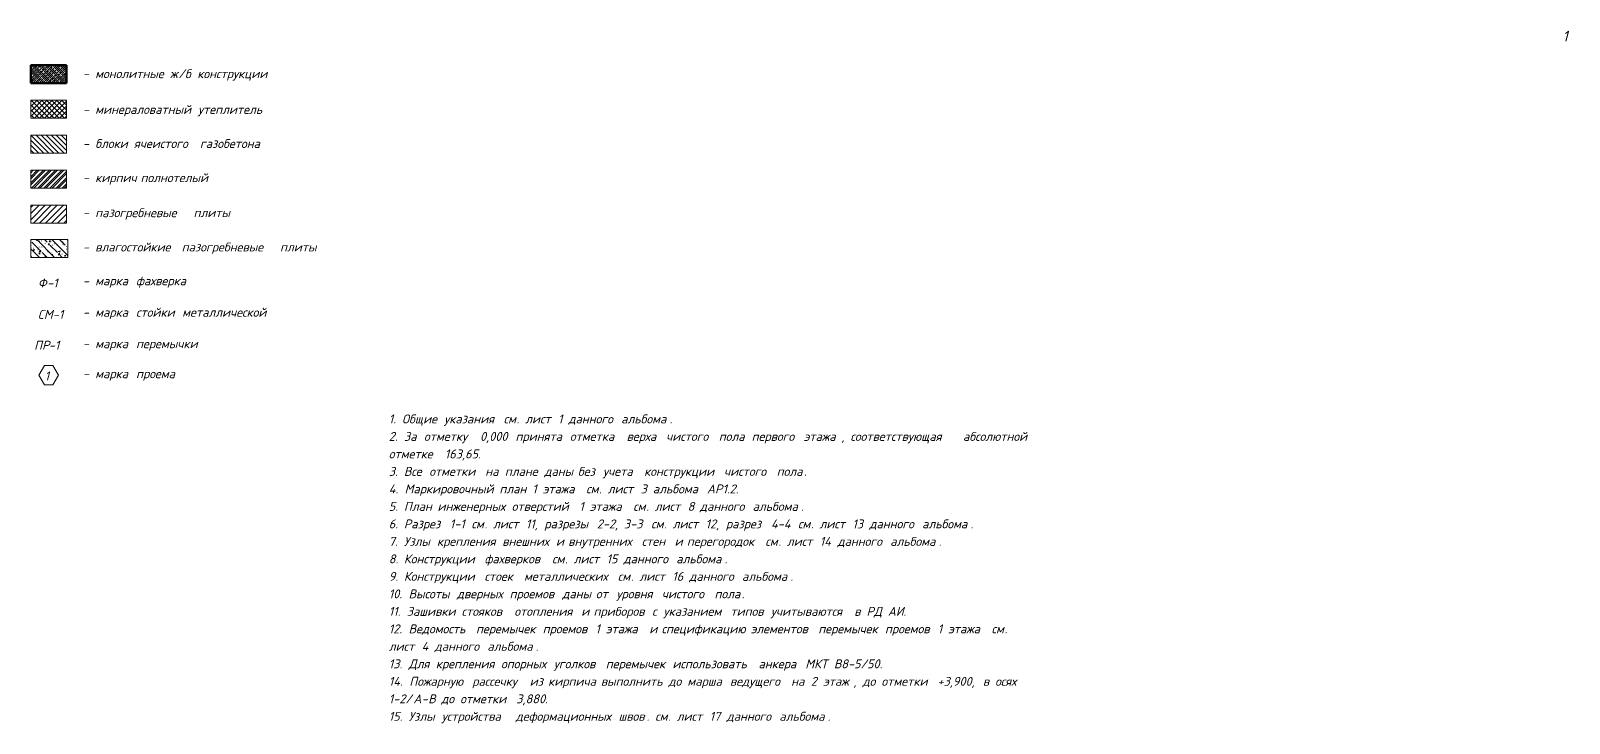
# Model space of a CAD drawing. Header units: millimetres. Extents: x 12986 to 523328, y -9759 to 30092.
# Drawn here: x 12986 to 56033, y -594 to 18781 of the extents above; entities that cross this region are included whole.
import ezdxf

# ---------------------------------------------------------------- set-up
doc = ezdxf.new("R2010")
doc.units = ezdxf.units.MM
doc.linetypes.add('01 Штриховая _4 мм_', pattern=[600, 350, -250])
for name, color, linetype, lineweight in [('A-DETL-1', 7, 'Continuous', 50), ('A-DETL-2', 7, 'Continuous', 5), ('A-DETL-3', 7, 'Continuous', 13), ('A-DETL-GENF-1', 7, 'Continuous', 5), ('G-ANNO-SYMB-1', 7, '01 Штриховая _4 мм_', 9), ('G-ANNO-TEXT', 7, 'Continuous', 9)]:
    doc.layers.add(name, color=color, linetype=linetype, lineweight=lineweight)
for name, color, linetype, lineweight, true_color in [('A-DETL-GENF-2', 7, 'Continuous', 5, 0xce0000), ('A-DETL-GENF-3', 7, 'Continuous', 5, 0x008000), ('A-DETL-GENF-4', 7, 'Continuous', 5, 0x0070df)]:
    doc.layers.add(name, color=color, linetype=linetype, lineweight=lineweight, true_color=true_color)
doc.styles.add('ISOCPEUR_I', font='isocpeui.ttf', dxfattribs={"height": 250})
doc.styles.add('ISOCPEUR_I_2', font='isocpeui.ttf', dxfattribs={"height": 300})

msp = doc.modelspace()

# ---------------------------------------------------------------- hatches: boundary and pattern name
at = {"layer": 'A-DETL-GENF-1'}
h = msp.add_hatch(dxfattribs=at)
h.set_pattern_fill('FP_1', color=256, style=0, pattern_type=2)
h.set_pattern_definition([(45, (0, 0), (-57.02463, 57.02463), []), (45, (57.025, 0), (-57.02463, 57.02463), [100.806, -20.161, 3.353, -16.808])])
h.paths.add_polyline_path([(13985.76617, 17318.59982), (13985.76617, 17818.59982), (12985.76617, 17818.59982), (12985.76617, 17318.59982)], flags=0)
h = msp.add_hatch(dxfattribs=at)
h.set_pattern_fill('FP_2', color=256, style=0, pattern_type=2)
h.set_pattern_definition([(45, (0, 0), (-70.7107, 70.7107), []), (135, (0, 0), (-70.7107, -70.7107), [])])
h.paths.add_polyline_path([(13985.76617, 16338.59982), (13985.76617, 16838.59982), (12985.76617, 16838.59982), (12985.76617, 16338.59982)], flags=0)
h = msp.add_hatch(dxfattribs=at)
h.set_pattern_fill('FP_4', color=256, style=0, pattern_type=2)
h.set_pattern_definition([(45, (0, 0), (-85.5366, 85.5366), []), (45, (57.02, 0), (-85.5366, 85.5366), [])])
h.paths.add_polyline_path([(13985.76617, 14378.59982), (13985.76617, 14878.59982), (12985.76617, 14878.59982), (12985.76617, 14378.59982)], flags=0)
at = {"layer": 'A-DETL-GENF-2'}
h = msp.add_hatch(dxfattribs=at)
h.set_pattern_fill('FP_3', color=256, style=0, pattern_type=2)
h.set_pattern_definition([(135, (0, 0), (-70.7107, -70.7107), [])])
h.paths.add_polyline_path([(13985.76617, 15358.59982), (13985.76617, 15858.59982), (12985.76617, 15858.59982), (12985.76617, 15358.59982)], flags=0)
at = {"layer": 'A-DETL-GENF-3'}
h = msp.add_hatch(dxfattribs=at)
h.set_pattern_fill('FP_5', color=256, style=0, pattern_type=2)
h.set_pattern_definition([(45, (0, 0), (-84.8528, 84.8528), [])])
h.paths.add_polyline_path([(13985.76617, 13398.59982), (13985.76617, 13898.59982), (12985.76617, 13898.59982), (12985.76617, 13398.59982)], flags=0)
at = {"layer": 'A-DETL-GENF-4'}
h = msp.add_hatch(dxfattribs=at)
h.set_pattern_fill('FP_6', color=256, style=0, pattern_type=2)
h.set_pattern_definition([(135, (0, 0), (-212.132, -212.132), [300, -50, 10, -50]), (135, (0, 212), (-212.132, -212.132), []), (50, (0, 0), (358.6306, -31.376), [37.5, -412.5]), (355, (0, 0), (-69.376, 376.096), [30, -330]), (100.451, (29.9, -2.6), (289.257, 344.7173), [31.87, -350.571]), (46.184, (0, 100), (533.62, -82.761), [56.25, -618.75]), (96.636, (44.47, 93.1), (467.328, 487.062), [47.805, -525.856]), (351.184, (0, 100), (467.333, 487.058), [45, -495]), (21, (50, 75), (298.454, -201.3095), [37.5, -412.5]), (326, (50, 75), (121.657, 362.575), [30, -330]), (71.451, (74.87, 58.22), (420.112, 161.262), [31.87, -350.571]), (37.5, (0, 0), (6.0799, 166.4469), [3.353, -322.647, 3.353, -331.647, -331.25]), (37.5, (0, 0), (6.0799, 166.4469), [-661, 3.353, -327.897]), (7.5, (0, 0), (131.5348, 197.2059), [3.353, -187.647, 3.353, -315.147, -126.25]), (7.5, (0, 0), (131.5348, 197.2059), [-509.5, 3.353, -122.897]), (327.5, (-111.5, 0), (266.9112, -11.2774), [3.353, -121.647, 3.353, -386.647, -517.5]), (327.5, (-111.5, 0), (266.9112, -11.2774), [-515, 3.353, -514.147]), (317.5, (-161.5, 0), (291.593, 50.0525), [3.353, -159.147, 3.353, -255.647, -367.5]), (317.5, (-161.5, 0), (291.593, 50.0525), [-421.5, 3.353, -364.147])])
h.paths.add_polyline_path([(14024.66245, 12438.59982), (14024.66245, 12938.59982), (12985.76617, 12938.59982), (12985.76617, 12438.59982)], flags=0)

# ---------------------------------------------------------------- linework, layer by layer
at = {"layer": 'A-DETL-1'}
for p, q in [((13985.76617, 17818.59982), (12985.76617, 17818.59982)), ((12985.76617, 17818.59982), (12985.76617, 17318.59982)), ((13985.76617, 17318.59982), (13985.76617, 17818.59982)), ((12985.76617, 17318.59982), (13985.76617, 17318.59982))]:
    msp.add_line(p, q, dxfattribs=at)
at = {"layer": 'A-DETL-2'}
for p, q in [((13985.76617, 16838.59982), (12985.76617, 16838.59982)), ((12985.76617, 16838.59982), (12985.76617, 16338.59982)), ((13985.76617, 16338.59982), (13985.76617, 16838.59982)), ((12985.76617, 16338.59982), (13985.76617, 16338.59982)), ((13370.29612, 9411.57399), (13214.41155, 9141.57399)), ((13214.41155, 9141.57399), (13370.29612, 8871.57399)), ((13601.23623, 9411.57399), (13370.29612, 9411.57399)), ((13757.1208, 9141.57399), (13601.23623, 9411.57399)), ((13601.23623, 8871.57399), (13757.1208, 9141.57399)), ((13370.29612, 8871.57399), (13601.23623, 8871.57399))]:
    msp.add_line(p, q, dxfattribs=at)
at = {"layer": 'A-DETL-3'}
for p, q in [((13985.76617, 15858.59982), (12985.76617, 15858.59982)), ((12985.76617, 15858.59982), (12985.76617, 15358.59982)), ((13985.76617, 15358.59982), (13985.76617, 15858.59982)), ((12985.76617, 15358.59982), (13985.76617, 15358.59982)), ((13985.76617, 14878.59982), (12985.76617, 14878.59982)), ((12985.76617, 14878.59982), (12985.76617, 14378.59982)), ((13985.76617, 14378.59982), (13985.76617, 14878.59982)), ((12985.76617, 14378.59982), (13985.76617, 14378.59982)), ((13985.76617, 13898.59982), (12985.76617, 13898.59982)), ((12985.76617, 13898.59982), (12985.76617, 13398.59982)), ((13985.76617, 13398.59982), (13985.76617, 13898.59982)), ((12985.76617, 13398.59982), (13985.76617, 13398.59982)), ((14024.66245, 12938.59982), (12985.76617, 12938.59982)), ((12985.76617, 12938.59982), (12985.76617, 12438.59982)), ((14024.66245, 12438.59982), (14024.66245, 12938.59982)), ((12985.76617, 12438.59982), (14024.66245, 12438.59982))]:
    msp.add_line(p, q, dxfattribs=at)

# ---------------------------------------------------------------- texts
at = {"layer": 'G-ANNO-SYMB-1', "insert": (55844.8667, 18780.91754), "char_height": 300, "width": 184.388125, "attachment_point": 1, "style": 'ISOCPEUR_I_2'}
msp.add_mtext('\\fISOCPEUR|b0|i1|c204|p34|;1', dxfattribs=at)
at = {"layer": 'G-ANNO-TEXT', "char_height": 250, "attachment_point": 1, "style": 'ISOCPEUR_I'}
for s, insert, width in [('\\fISOCPEUR|b0|i1|c204|p34|; ', (16725.59307, 17704.22396), 192.405), ('\\fISOCPEUR|b0|i1|c204|p34|;/', (17115.85349, 17704.22396), 224.4725), ('\\fISOCPEUR|b0|i1|c204|p34|;б', (17301.06182, 17704.22396), 224.4725), ('\\fISOCPEUR|b0|i1|c204|p34|; ', (17486.27016, 17704.22396), 192.405), ('- ', (14443.56182, 17704.22396), 416.8775), ('монолитные', (14787.52016, 17704.22396), 2348.944375), ('\\fISOCPEUR|b0|i1|c204|p34|;ж', (16884.34307, 17704.22396), 280.590625), ('конструкции', (17645.02016, 17704.22396), 2517.29875), ('- ', (14443.56182, 16704.22396), 416.8775), ('минераловатный', (14787.52016, 16704.22396), 3294.935625), ('\\fISOCPEUR|b0|i1|c204|p34|; ', (17506.11391, 16704.22396), 192.405), ('утеплитель', (17664.86391, 16704.22396), 2356.96125), ('- ', (14443.56182, 15750.80449), 416.8775), ('блоки', (14787.52016, 15750.80449), 1122.3625), ('\\fISOCPEUR|b0|i1|c204|p34|; ', (15713.56182, 15750.80449), 192.405), ('ячеистого', (15872.31182, 15750.80449), 2044.303125), ('\\fISOCPEUR|b0|i1|c204|p34|; ', (17559.03057, 15750.80449), 192.405), ('газобетона', (17717.78057, 15750.80449), 2332.910625), ('- ', (14443.56182, 14794.89909), 416.8775), ('кирпич', (14787.52016, 14794.89909), 1346.835), ('\\fISOCPEUR|b0|i1|c204|p34|; ', (15898.77016, 14794.89909), 192.405), ('полнотелый', (16057.52016, 14794.89909), 2324.89375), ('пазогребневые', (14787.52016, 13814.89909), 2950.21), ('- ', (14443.56182, 13814.89909), 416.8775), ('плиты', (17539.18682, 13814.89909), 1202.53125), ('- ', (14443.56182, 12854.89909), 416.8775), ('влагостойкие', (14787.52016, 12854.89909), 2741.77125), ('\\fISOCPEUR|b0|i1|c204|p34|; ', (17049.70766, 12854.89909), 192.405), ('пазогребневые', (17208.45766, 12854.89909), 2950.21), ('плиты', (19960.12432, 12854.89909), 1202.53125), ('\\fISOCPEUR|b0|i1|c204|p34|;Ф', (13185.5335, 11849.19897), 312.658125), ('-1', (13443.50225, 11849.19897), 384.81), ('- ', (14443.56182, 11909.19897), 416.8775), ('марка', (14787.52016, 11909.19897), 1194.514375), ('\\fISOCPEUR|b0|i1|c204|p34|; ', (15773.09307, 11909.19897), 192.405), ('фахверка', (15931.84307, 11909.19897), 1899.999375), ('СМ', (13185.5335, 10969.19897), 505.063125), ('-1', (13602.25225, 10969.19897), 384.81), ('- ', (14443.56182, 11029.19897), 416.8775), ('марка', (14787.52016, 11029.19897), 1194.514375), ('\\fISOCPEUR|b0|i1|c204|p34|; ', (15773.09307, 11029.19897), 192.405), ('стойки', (15931.84307, 11029.19897), 1370.885625), ('\\fISOCPEUR|b0|i1|c204|p34|; ', (17062.93682, 11029.19897), 192.405), ('металлической', (17221.68682, 11029.19897), 2990.294375), ('ПР', (13080.26639, 10109.19897), 497.04625), ('-1', (13490.37056, 10109.19897), 384.81), ('- ', (14443.56182, 10149.19897), 416.8775), ('марка', (14787.52016, 10149.19897), 1194.514375), ('\\fISOCPEUR|b0|i1|c204|p34|; ', (15773.09307, 10149.19897), 192.405), ('перемычки', (15931.84307, 10149.19897), 2068.35375), ('\\fISOCPEUR|b0|i1|c204|p34|;1', (13375.32225, 9249.19897), 160.3375), ('- ', (14443.56182, 9309.19897), 416.8775), ('марка', (14787.52016, 9309.19897), 1194.514375), ('\\fISOCPEUR|b0|i1|c204|p34|; ', (15773.09307, 9309.19897), 192.405), ('проема', (15931.84307, 9309.19897), 1394.93625), ('1. ', (23002.76182, 8045.09167), 448.945), ('Общие', (23373.17849, 8045.09167), 1234.59875), ('\\fISOCPEUR|b0|i1|c204|p34|; ', (24391.82432, 8045.09167), 192.405), ('указания', (24550.57432, 8045.09167), 1827.8475), ('\\fISOCPEUR|b0|i1|c204|p34|; ', (26058.69932, 8045.09167), 192.405), ('см', (26217.44932, 8045.09167), 440.928125), ('. ', (26581.25141, 8045.09167), 288.6075), ('лист', (26819.37641, 8045.09167), 921.940625), (' 1 ', (27580.05349, 8045.09167), 545.1475), ('данного', (28029.84516, 8045.09167), 1595.358125), ('\\fISOCPEUR|b0|i1|c204|p34|; ', (29346.14724, 8045.09167), 192.405), ('альбома', (29504.89724, 8045.09167), 1643.459375), ('\\fISOCPEUR|b0|i1|c204|p34|;.', (30860.88682, 8045.09167), 96.2025), ('2. ', (23002.76182, 7555.61251), 513.08), ('За', (23426.09516, 7555.61251), 489.029375), ('\\fISOCPEUR|b0|i1|c204|p34|; ', (23829.58474, 7555.61251), 192.405), ('отметку', (23988.33474, 7555.61251), 1707.594375), (' 0,000 ', (25397.24099, 7555.61251), 1394.93625), ('принята', (26548.17849, 7555.61251), 1651.47625), ('\\fISOCPEUR|b0|i1|c204|p34|; ', (27910.78266, 7555.61251), 192.405), ('отметка', (28069.53266, 7555.61251), 1731.645), ('\\fISOCPEUR|b0|i1|c204|p34|; ', (29498.28266, 7555.61251), 192.405), ('верха', (29657.03266, 7555.61251), 1146.413125), ('\\fISOCPEUR|b0|i1|c204|p34|; ', (30602.91807, 7555.61251), 192.405), ('чистого', (30761.66807, 7555.61251), 1595.358125), ('\\fISOCPEUR|b0|i1|c204|p34|; ', (32077.97016, 7555.61251), 192.405), ('пола', (32236.72016, 7555.61251), 921.940625), ('\\fISOCPEUR|b0|i1|c204|p34|; ', (32997.39724, 7555.61251), 192.405), ('первого', (33156.14724, 7555.61251), 1571.3075), ('\\fISOCPEUR|b0|i1|c204|p34|; ', (34452.60557, 7555.61251), 192.405), ('этажа', (34611.35557, 7555.61251), 1282.7), (', ', (35669.68891, 7555.61251), 304.64125), ('соответствующая', (35921.04307, 7555.61251), 3623.6275), ('\\fISOCPEUR|b0|i1|c204|p34|; ', (38910.83474, 7555.61251), 192.405), ('абсолютной', (39069.58474, 7555.61251), 2332.910625), ('\\fISOCPEUR|b0|i1|c204|p34|; ', (40994.42849, 7555.61251), 192.405), ('отметке', (23002.76182, 7066.13334), 1707.594375), (' 163,65.', (24411.66807, 7066.13334), 1459.07125), ('3. ', (23002.76182, 6576.65417), 513.08), ('Все', (23426.09516, 6576.65417), 665.400625), ('\\fISOCPEUR|b0|i1|c204|p34|; ', (23975.10557, 6576.65417), 192.405), ('отметки', (24133.85557, 6576.65417), 1707.594375), ('\\fISOCPEUR|b0|i1|c204|p34|; ', (25542.76182, 6576.65417), 192.405), ('на', (25701.51182, 6576.65417), 472.995625), ('\\fISOCPEUR|b0|i1|c204|p34|; ', (26091.77224, 6576.65417), 192.405), ('плане', (26250.52224, 6576.65417), 1146.413125), ('\\fISOCPEUR|b0|i1|c204|p34|; ', (27196.40766, 6576.65417), 192.405), ('даны', (27355.15766, 6576.65417), 945.99125), ('\\fISOCPEUR|b0|i1|c204|p34|; ', (28135.67849, 6576.65417), 192.405), ('без', (28294.42849, 6576.65417), 657.38375), ('\\fISOCPEUR|b0|i1|c204|p34|; ', (28836.82432, 6576.65417), 192.405), ('учета', (28995.57432, 6576.65417), 1202.53125), ('\\fISOCPEUR|b0|i1|c204|p34|; ', (29987.76182, 6576.65417), 192.405), ('конструкции', (30146.51182, 6576.65417), 2517.29875), ('\\fISOCPEUR|b0|i1|c204|p34|; ', (32223.49099, 6576.65417), 192.405), ('чистого', (32382.24099, 6576.65417), 1595.358125), ('\\fISOCPEUR|b0|i1|c204|p34|; ', (33698.54307, 6576.65417), 192.405), ('пола', (33857.29307, 6576.65417), 921.940625), ('4. ', (23002.76182, 6087.17501), 537.130625), ('Маркировочный', (23445.93891, 6087.17501), 3022.361875), ('\\fISOCPEUR|b0|i1|c204|p34|; ', (25939.63682, 6087.17501), 192.405), (' 1 ', (26859.06391, 6087.17501), 545.1475), ('\\fISOCPEUR|b0|i1|c204|p34|; ', (28367.18891, 6087.17501), 192.405), (' 3 ', (29888.54307, 6087.17501), 609.2825), ('альбома', (30391.25141, 6087.17501), 1643.459375), ('\\fISOCPEUR|b0|i1|c204|p34|; ', (31747.24099, 6087.17501), 192.405), ('АР', (31905.99099, 6087.17501), 529.11375), ('1.2.', (32342.55349, 6087.17501), 577.215), ('\\fISOCPEUR|b0|i1|c204|p34|;.', (34617.97016, 6576.65417), 96.2025), ('5. ', (23002.76182, 5597.69584), 513.08), ('План', (23426.09516, 5597.69584), 945.99125), ('\\fISOCPEUR|b0|i1|c204|p34|; ', (24206.61599, 5597.69584), 192.405), ('план', (26098.38682, 6087.17501), 921.940625), ('\\fISOCPEUR|b0|i1|c204|p34|; ', (26283.59516, 5597.69584), 192.405), ('отверстий', (26442.34516, 5597.69584), 2100.42125), ('этажа', (27308.85557, 6087.17501), 1282.7), (' 1 ', (28175.36599, 5597.69584), 545.1475), ('см', (28525.93891, 6087.17501), 440.928125), ('. ', (28889.74099, 6087.17501), 288.6075), ('лист', (29127.86599, 6087.17501), 921.940625), ('\\fISOCPEUR|b0|i1|c204|p34|; ', (29683.49099, 5597.69584), 192.405), (' 8 ', (31204.84516, 5597.69584), 609.2825), ('\\fISOCPEUR|b0|i1|c204|p34|; ', (33023.85557, 5597.69584), 192.405), ('альбома', (33182.60557, 5597.69584), 1643.459375), ('инженерных', (24365.36599, 5597.69584), 2324.89375), ('этажа', (28625.15766, 5597.69584), 1282.7), ('см', (29842.24099, 5597.69584), 440.928125), ('. ', (30206.04307, 5597.69584), 288.6075), ('лист', (30444.16807, 5597.69584), 921.940625), ('данного', (31707.55349, 5597.69584), 1595.358125), ('\\fISOCPEUR|b0|i1|c204|p34|;.', (34538.59516, 5597.69584), 96.2025), ('6. ', (23002.76182, 5108.21667), 513.08), ('Разрез', (23426.09516, 5108.21667), 1362.86875), (' 1-1 ', (24550.57432, 5108.21667), 929.9575), ('см', (25317.86599, 5108.21667), 440.928125), ('. ', (25681.66807, 5108.21667), 288.6075), ('лист', (25919.79307, 5108.21667), 921.940625), (' 11, ', (26680.47016, 5108.21667), 817.72125), ('разрезы', (27355.15766, 5108.21667), 1587.34125), (' 2-2, 3-3 ', (28664.84516, 5108.21667), 2036.28625), ('см', (30344.94932, 5108.21667), 440.928125), ('. ', (30708.75141, 5108.21667), 288.6075), ('лист', (30946.87641, 5108.21667), 921.940625), (' 12, ', (31707.55349, 5108.21667), 881.85625), ('разрез', (32435.15766, 5108.21667), 1338.818125), (' 4-4 ', (33539.79307, 5108.21667), 1106.32875), ('см', (34452.60557, 5108.21667), 440.928125), ('. ', (34816.40766, 5108.21667), 288.6075), ('лист', (35054.53266, 5108.21667), 921.940625), (' 13 ', (35815.20974, 5108.21667), 769.62), ('данного', (36450.20974, 5108.21667), 1595.358125), ('\\fISOCPEUR|b0|i1|c204|p34|; ', (37766.51182, 5108.21667), 192.405), ('альбома', (37925.26182, 5108.21667), 1643.459375), ('\\fISOCPEUR|b0|i1|c204|p34|;.', (39281.25141, 5108.21667), 96.2025), ('7. ', (23002.76182, 4618.73751), 513.08), ('Узлы', (23426.09516, 4618.73751), 929.9575), ('\\fISOCPEUR|b0|i1|c204|p34|; ', (24193.38682, 4618.73751), 192.405), ('крепления', (24352.13682, 4618.73751), 2020.2525), ('\\fISOCPEUR|b0|i1|c204|p34|; ', (26019.01182, 4618.73751), 192.405), ('внешних', (26177.76182, 4618.73751), 1627.425625), ('\\fISOCPEUR|b0|i1|c204|p34|; ', (27520.52224, 4618.73751), 192.405), ('\\fISOCPEUR|b0|i1|c204|p34|;и', (27679.27224, 4618.73751), 224.4725), ('\\fISOCPEUR|b0|i1|c204|p34|; ', (27864.48057, 4618.73751), 192.405), ('внутренних', (28023.23057, 4618.73751), 2300.843125), ('\\fISOCPEUR|b0|i1|c204|p34|; ', (29921.61599, 4618.73751), 192.405), ('стен', (30080.36599, 4618.73751), 921.940625), ('\\fISOCPEUR|b0|i1|c204|p34|; ', (30841.04307, 4618.73751), 192.405), ('\\fISOCPEUR|b0|i1|c204|p34|;и', (30999.79307, 4618.73751), 224.4725), ('\\fISOCPEUR|b0|i1|c204|p34|; ', (31185.00141, 4618.73751), 192.405), ('перегородок', (31343.75141, 4618.73751), 2469.1975), ('\\fISOCPEUR|b0|i1|c204|p34|; ', (33381.04307, 4618.73751), 192.405), ('см', (33539.79307, 4618.73751), 440.928125), ('. ', (33903.59516, 4618.73751), 288.6075), ('лист', (34141.72016, 4618.73751), 921.940625), (' 14 ', (34902.39724, 4618.73751), 793.670625), ('данного', (35557.24099, 4618.73751), 1595.358125), ('\\fISOCPEUR|b0|i1|c204|p34|; ', (36873.54307, 4618.73751), 192.405), ('альбома', (37032.29307, 4618.73751), 1643.459375), ('\\fISOCPEUR|b0|i1|c204|p34|;.', (38388.28266, 4618.73751), 96.2025), ('8. ', (23002.76182, 4129.25834), 513.08), ('Конструкции', (23426.09516, 4129.25834), 2541.349375), ('\\fISOCPEUR|b0|i1|c204|p34|; ', (25522.91807, 4129.25834), 192.405), ('фахверков', (25681.66807, 4129.25834), 2100.42125), ('\\fISOCPEUR|b0|i1|c204|p34|; ', (27414.68891, 4129.25834), 192.405), ('см', (27573.43891, 4129.25834), 440.928125), ('. ', (27937.24099, 4129.25834), 288.6075), ('лист', (28175.36599, 4129.25834), 921.940625), (' 15 ', (28936.04307, 4129.25834), 769.62), ('данного', (29571.04307, 4129.25834), 1595.358125), ('\\fISOCPEUR|b0|i1|c204|p34|; ', (30887.34516, 4129.25834), 192.405), ('альбома', (31046.09516, 4129.25834), 1643.459375), ('\\fISOCPEUR|b0|i1|c204|p34|;.', (32402.08474, 4129.25834), 96.2025), ('9. ', (23002.76182, 3639.77917), 513.08), ('Конструкции', (23426.09516, 3639.77917), 2541.349375), ('\\fISOCPEUR|b0|i1|c204|p34|; ', (25522.91807, 3639.77917), 192.405), ('стоек', (25681.66807, 3639.77917), 1146.413125), ('\\fISOCPEUR|b0|i1|c204|p34|; ', (26627.55349, 3639.77917), 192.405), ('металлических', (26786.30349, 3639.77917), 2990.294375), ('\\fISOCPEUR|b0|i1|c204|p34|; ', (29253.54307, 3639.77917), 192.405), ('см', (29412.29307, 3639.77917), 440.928125), ('лист', (30014.22016, 3639.77917), 921.940625), (' 16 ', (30774.89724, 3639.77917), 769.62), ('данного', (31409.89724, 3639.77917), 1595.358125), ('\\fISOCPEUR|b0|i1|c204|p34|; ', (32726.19932, 3639.77917), 192.405), ('альбома', (32884.94932, 3639.77917), 1643.459375), ('10. ', (23002.76182, 3150.30001), 673.4175), ('Высоты', (23558.38682, 3150.30001), 1443.0375), ('\\fISOCPEUR|b0|i1|c204|p34|; ', (24749.01182, 3150.30001), 192.405), ('дверных', (24907.76182, 3150.30001), 1595.358125), ('\\fISOCPEUR|b0|i1|c204|p34|; ', (26224.06391, 3150.30001), 192.405), ('проемов', (26382.81391, 3150.30001), 1595.358125), ('\\fISOCPEUR|b0|i1|c204|p34|; ', (27699.11599, 3150.30001), 192.405), ('даны', (27857.86599, 3150.30001), 945.99125), ('\\fISOCPEUR|b0|i1|c204|p34|; ', (28638.38682, 3150.30001), 192.405), ('от', (28797.13682, 3150.30001), 505.063125), ('\\fISOCPEUR|b0|i1|c204|p34|; ', (29213.85557, 3150.30001), 192.405), ('уровня', (29372.60557, 3150.30001), 1346.835), ('. ', (29776.09516, 3639.77917), 288.6075), ('\\fISOCPEUR|b0|i1|c204|p34|; ', (30483.85557, 3150.30001), 192.405), ('чистого', (30642.60557, 3150.30001), 1595.358125), ('\\fISOCPEUR|b0|i1|c204|p34|; ', (31958.90766, 3150.30001), 192.405), ('пола', (32117.65766, 3150.30001), 921.940625), ('\\fISOCPEUR|b0|i1|c204|p34|;.', (34240.93891, 3639.77917), 96.2025), ('11. ', (23002.76182, 2660.82084), 609.2825), ('Зашивки', (23505.47016, 2660.82084), 1667.51), ('\\fISOCPEUR|b0|i1|c204|p34|; ', (24881.30349, 2660.82084), 192.405), ('стояков', (25040.05349, 2660.82084), 1595.358125), ('\\fISOCPEUR|b0|i1|c204|p34|; ', (26356.35557, 2660.82084), 192.405), ('отопления', (26515.10557, 2660.82084), 2076.370625), ('\\fISOCPEUR|b0|i1|c204|p34|; ', (28228.28266, 2660.82084), 192.405), ('\\fISOCPEUR|b0|i1|c204|p34|;и', (28387.03266, 2660.82084), 224.4725), ('\\fISOCPEUR|b0|i1|c204|p34|; ', (28572.24099, 2660.82084), 192.405), ('приборов', (28730.99099, 2660.82084), 1795.78), ('\\fISOCPEUR|b0|i1|c204|p34|; ', (30212.65766, 2660.82084), 192.405), ('\\fISOCPEUR|b0|i1|c204|p34|;с', (30371.40766, 2660.82084), 192.405), ('\\fISOCPEUR|b0|i1|c204|p34|; ', (30530.15766, 2660.82084), 192.405), ('указанием', (30688.90766, 2660.82084), 2076.370625), ('\\fISOCPEUR|b0|i1|c204|p34|; ', (32402.08474, 2660.82084), 192.405), ('типов', (32560.83474, 2660.82084), 1178.480625), ('\\fISOCPEUR|b0|i1|c204|p34|;.', (32878.33474, 3150.30001), 96.2025), ('\\fISOCPEUR|b0|i1|c204|p34|; ', (33533.17849, 2660.82084), 192.405), ('учитываются', (33691.92849, 2660.82084), 2637.551875), ('\\fISOCPEUR|b0|i1|c204|p34|; ', (35868.12641, 2660.82084), 192.405), ('\\fISOCPEUR|b0|i1|c204|p34|;в', (36026.87641, 2660.82084), 224.4725), ('\\fISOCPEUR|b0|i1|c204|p34|; ', (36212.08474, 2660.82084), 192.405), ('РД', (36370.83474, 2660.82084), 529.11375), ('\\fISOCPEUR|b0|i1|c204|p34|; ', (36807.39724, 2660.82084), 192.405), ('АИ', (36966.14724, 2660.82084), 529.11375), ('12. ', (23002.76182, 2171.34167), 673.4175), ('Ведомость', (23558.38682, 2171.34167), 2092.404375), ('\\fISOCPEUR|b0|i1|c204|p34|; ', (25284.79307, 2171.34167), 192.405), ('\\fISOCPEUR|b0|i1|c204|p34|; ', (27150.10557, 2171.34167), 192.405), (' 1 ', (28625.15766, 2171.34167), 545.1475), ('\\fISOCPEUR|b0|i1|c204|p34|; ', (30133.28266, 2171.34167), 192.405), ('\\fISOCPEUR|b0|i1|c204|p34|; ', (30477.24099, 2171.34167), 192.405), ('спецификацию', (30635.99099, 2171.34167), 2829.956875), ('\\fISOCPEUR|b0|i1|c204|p34|; ', (32970.93891, 2171.34167), 192.405), ('\\fISOCPEUR|b0|i1|c204|p34|; ', (34862.70974, 2171.34167), 192.405), ('\\fISOCPEUR|b0|i1|c204|p34|; ', (36728.02224, 2171.34167), 192.405), ('\\fISOCPEUR|b0|i1|c204|p34|;.', (37402.70974, 2660.82084), 96.2025), (' 1 ', (38203.07432, 2171.34167), 545.1475), ('\\fISOCPEUR|b0|i1|c204|p34|; ', (39711.19932, 2171.34167), 192.405), ('перемычек', (25443.54307, 2171.34167), 2068.35375), ('проемов', (27308.85557, 2171.34167), 1595.358125), ('этажа', (29074.94932, 2171.34167), 1282.7), ('\\fISOCPEUR|b0|i1|c204|p34|;и', (30292.03266, 2171.34167), 224.4725), ('элементов', (33129.68891, 2171.34167), 2100.42125), ('перемычек', (35021.45974, 2171.34167), 2068.35375), ('проемов', (36886.77224, 2171.34167), 1595.358125), ('этажа', (38652.86599, 2171.34167), 1282.7), ('см', (39869.94932, 2171.34167), 440.928125), ('. ', (40233.75141, 2171.34167), 288.6075), ('лист', (23002.76182, 1681.86251), 921.940625), (' 4 ', (23763.43891, 1681.86251), 633.333125), ('данного', (24285.99099, 1681.86251), 1595.358125), ('\\fISOCPEUR|b0|i1|c204|p34|; ', (25602.29307, 1681.86251), 192.405), ('альбома', (25761.04307, 1681.86251), 1643.459375), ('\\fISOCPEUR|b0|i1|c204|p34|;.', (27117.03266, 1681.86251), 96.2025), ('13. ', (23002.76182, 1192.38334), 673.4175), ('Для', (23558.38682, 1192.38334), 729.535625), ('\\fISOCPEUR|b0|i1|c204|p34|; ', (24160.31391, 1192.38334), 192.405), ('крепления', (24319.06391, 1192.38334), 2020.2525), ('\\fISOCPEUR|b0|i1|c204|p34|; ', (25985.93891, 1192.38334), 192.405), ('опорных', (26144.68891, 1192.38334), 1595.358125), ('\\fISOCPEUR|b0|i1|c204|p34|; ', (27460.99099, 1192.38334), 192.405), ('уголков', (27619.74099, 1192.38334), 1571.3075), ('\\fISOCPEUR|b0|i1|c204|p34|; ', (28916.19932, 1192.38334), 192.405), ('перемычек', (29074.94932, 1192.38334), 2068.35375), ('\\fISOCPEUR|b0|i1|c204|p34|; ', (30781.51182, 1192.38334), 192.405), ('использовать', (30940.26182, 1192.38334), 2725.7375), ('\\fISOCPEUR|b0|i1|c204|p34|; ', (33189.22016, 1192.38334), 192.405), ('анкера', (33347.97016, 1192.38334), 1394.93625), ('\\fISOCPEUR|b0|i1|c204|p34|; ', (34498.90766, 1192.38334), 192.405), ('МКТ', (34657.65766, 1192.38334), 777.636875), ('\\fISOCPEUR|b0|i1|c204|p34|; ', (35299.27224, 1192.38334), 192.405), ('\\fISOCPEUR|b0|i1|c204|p34|;В', (35458.02224, 1192.38334), 248.523125), ('8-5/50.', (35663.07432, 1192.38334), 1443.0375), ('14. ', (23002.76182, 702.90417), 697.468125), ('Пожарную', (23578.23057, 702.90417), 1940.08375), ('\\fISOCPEUR|b0|i1|c204|p34|; ', (25178.95974, 702.90417), 192.405), ('рассечку', (25337.70974, 702.90417), 1755.695625), ('\\fISOCPEUR|b0|i1|c204|p34|; ', (26786.30349, 702.90417), 192.405), ('из', (26945.05349, 702.90417), 432.91125), ('\\fISOCPEUR|b0|i1|c204|p34|; ', (27302.24099, 702.90417), 192.405), ('кирпича', (27460.99099, 702.90417), 1595.358125), ('\\fISOCPEUR|b0|i1|c204|p34|; ', (28777.29307, 702.90417), 192.405), ('выполнить', (28936.04307, 702.90417), 2100.42125), ('\\fISOCPEUR|b0|i1|c204|p34|; ', (30669.06391, 702.90417), 192.405), ('до', (30827.81391, 702.90417), 448.945), ('\\fISOCPEUR|b0|i1|c204|p34|; ', (31198.23057, 702.90417), 192.405), ('марша', (31356.98057, 702.90417), 1250.6325), ('\\fISOCPEUR|b0|i1|c204|p34|; ', (32388.85557, 702.90417), 192.405), ('ведущего', (32547.60557, 702.90417), 1883.965625), ('\\fISOCPEUR|b0|i1|c204|p34|; ', (34102.03266, 702.90417), 192.405), ('на', (34260.78266, 702.90417), 472.995625), (' 2 ', (34651.04307, 702.90417), 609.2825), ('этаж', (35153.75141, 702.90417), 1034.176875), (', ', (36007.03266, 702.90417), 304.64125), ('до', (36258.38682, 702.90417), 448.945), ('\\fISOCPEUR|b0|i1|c204|p34|; ', (36628.80349, 702.90417), 192.405), ('отметки', (36787.55349, 702.90417), 1707.594375), (' +3,900, ', (38196.45974, 702.90417), 1731.645), ('\\fISOCPEUR|b0|i1|c204|p34|;в', (39625.20974, 702.90417), 224.4725), ('\\fISOCPEUR|b0|i1|c204|p34|; ', (39810.41807, 702.90417), 192.405), ('осях', (39969.16807, 702.90417), 865.8225), ('\\fISOCPEUR|b0|i1|c204|p34|; ', (40683.54307, 702.90417), 192.405), ('1-2/', (23002.76182, 213.42501), 833.755), ('\\fISOCPEUR|b0|i1|c204|p34|;А', (23690.67849, 213.42501), 280.590625), ('\\fISOCPEUR|b0|i1|c204|p34|;-', (23922.18891, 213.42501), 224.4725), ('\\fISOCPEUR|b0|i1|c204|p34|;В', (24107.39724, 213.42501), 248.523125), ('\\fISOCPEUR|b0|i1|c204|p34|; ', (24312.44932, 213.42501), 192.405), ('до', (24471.19932, 213.42501), 448.945), ('\\fISOCPEUR|b0|i1|c204|p34|; ', (24841.61599, 213.42501), 192.405), ('отметки', (25000.36599, 213.42501), 1707.594375), (' 3,880.', (26409.27224, 213.42501), 1298.73375), ('15. ', (23002.76182, -276.05416), 673.4175), ('Узлы', (23558.38682, -276.05416), 929.9575), ('\\fISOCPEUR|b0|i1|c204|p34|; ', (24325.67849, -276.05416), 192.405), ('устройства', (24484.42849, -276.05416), 2316.876875), ('\\fISOCPEUR|b0|i1|c204|p34|; ', (26396.04307, -276.05416), 192.405), ('деформационных', (26554.79307, -276.05416), 3294.935625), ('\\fISOCPEUR|b0|i1|c204|p34|; ', (29273.38682, -276.05416), 192.405), ('швов', (29432.13682, -276.05416), 954.008125), ('см', (30457.39724, -276.05416), 440.928125), ('лист', (31059.32432, -276.05416), 921.940625), (' 17 ', (31820.00141, -276.05416), 769.62), ('данного', (32455.00141, -276.05416), 1595.358125), ('\\fISOCPEUR|b0|i1|c204|p34|; ', (33771.30349, -276.05416), 192.405), ('альбома', (33930.05349, -276.05416), 1643.459375), ('. ', (30219.27224, -276.05416), 288.6075), ('. ', (30821.19932, -276.05416), 288.6075), ('\\fISOCPEUR|b0|i1|c204|p34|;.', (35286.04307, -276.05416), 96.2025)]:
    msp.add_mtext(s, dxfattribs=dict(at, insert=insert, width=width))

doc.saveas('drawing.dxf')
